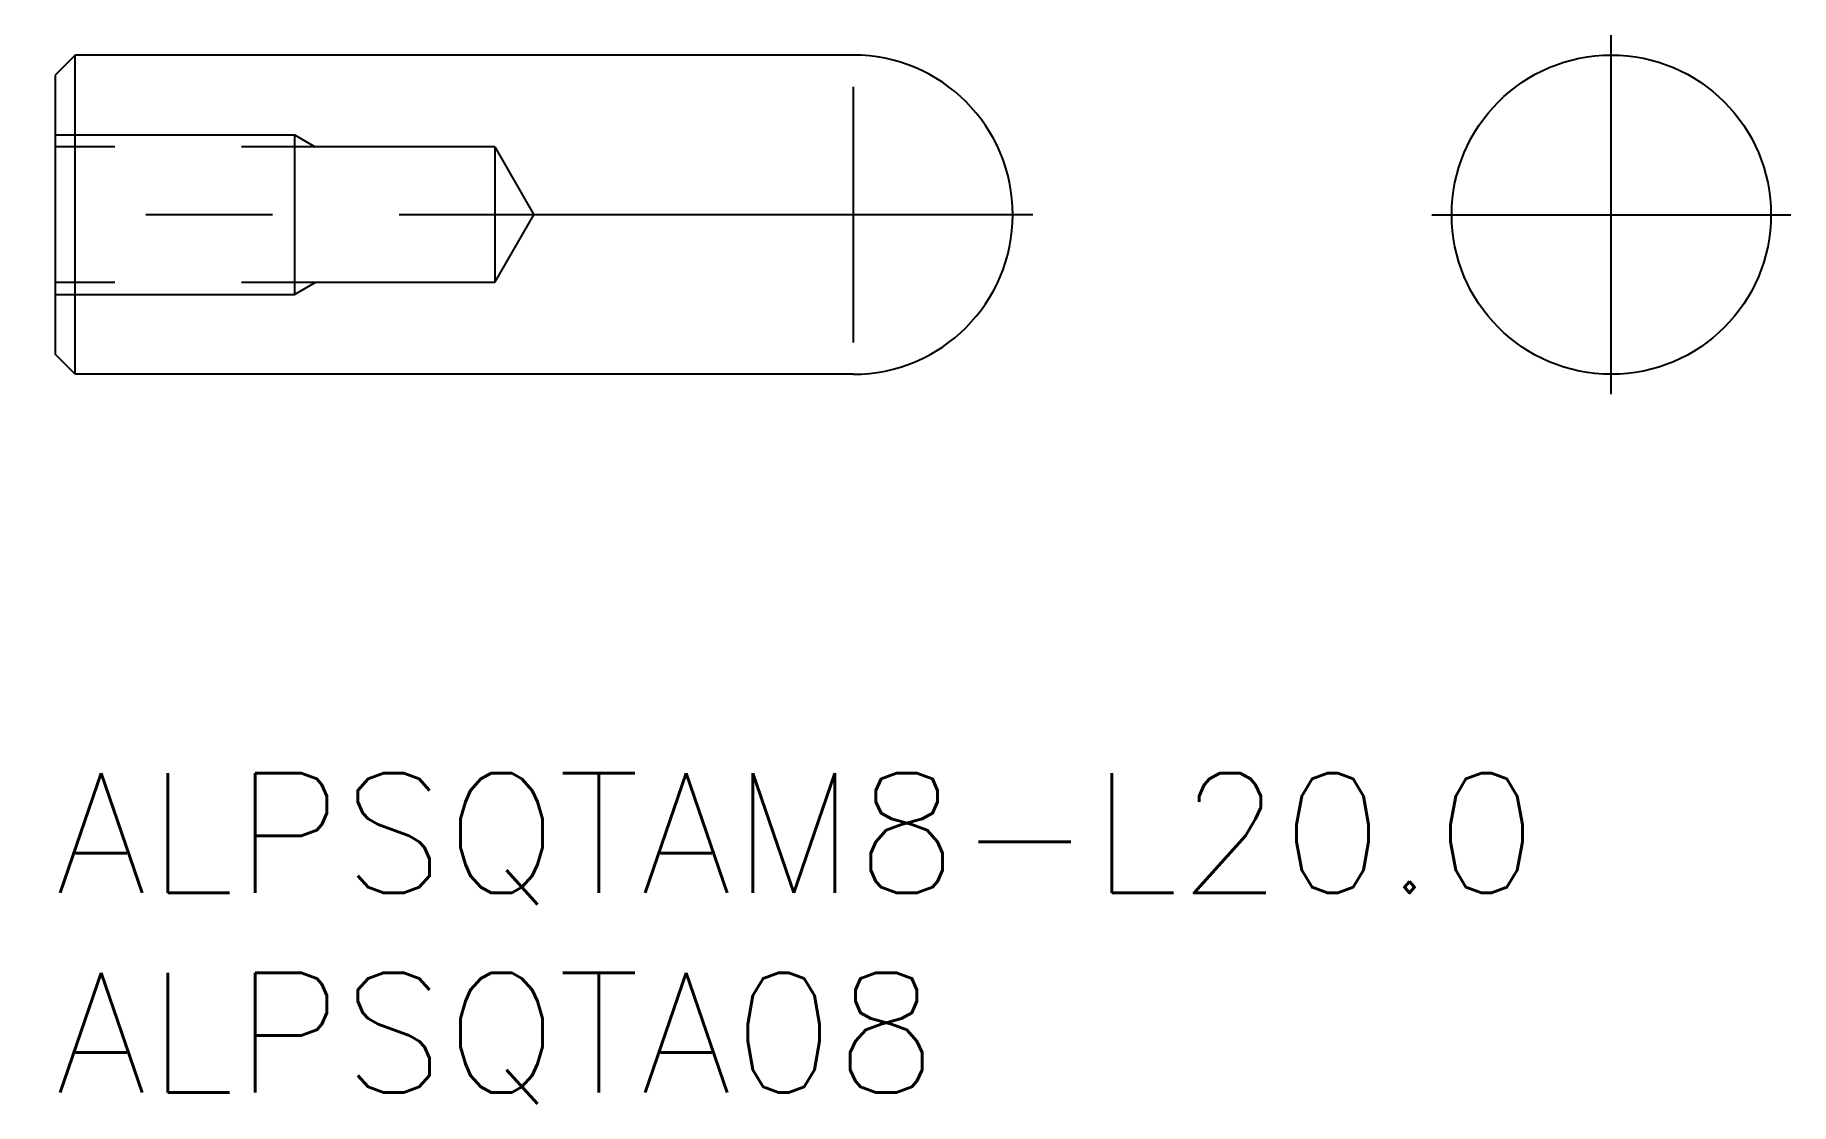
# Model space of a CAD drawing. Extents: x -0.5 to 43.5, y -8.3 to 18.5.
import ezdxf

# ---------------------------------------------------------------- set-up
doc = ezdxf.new("R2010")
doc.units = 0
doc.header["$LTSCALE"] = 0.5
doc.linetypes.add('CENTER', pattern=[50.8, 31.75, -6.35, 6.35, -6.35])
doc.linetypes.add('DASHED', pattern=[19.05, 12.7, -6.35])
for name, color, linetype in [('MSM_CENTER', 1, 'CENTER'), ('MSM_CONTINUOUS', 7, 'CONTINUOUS'), ('MSM_DASHED', 4, 'DASHED'), ('MSM_NARROW', 5, 'CONTINUOUS'), ('MSM_PART_NUMBER', 7, 'CONTINUOUS')]:
    doc.layers.add(name, color=color, linetype=linetype)
doc.styles.get("Standard").update_dxf_attribs({"font": 'txt.shx', "height": 1, "bigfont": 'bigfont.shx'})

# ---------------------------------------------------------------- blocks, each defined once
blk = doc.blocks.new('*U13')
at = {"layer": 'MSM_PART_NUMBER'}
blk.add_text('ALPSQTAM8-L20.0', height=3, dxfattribs=at).set_placement((0, -3))
blk = doc.blocks.new('*U14')
at = {"layer": 'MSM_PART_NUMBER'}
blk.add_text('ALPSQTA08', height=3, dxfattribs=at).set_placement((0, -8))

msp = doc.modelspace()

# ---------------------------------------------------------------- linework, layer by layer
at = {"layer": 'MSM_CENTER'}
for p, q in [((39, 9.5), (39, 18.5)), ((24.5, 14), (-0.5, 14)), ((34.5, 14), (43.5, 14))]:
    msp.add_line(p, q, dxfattribs=at)
at = {"layer": 'MSM_CONTINUOUS'}
for p, q in [((0.5, 18), (0, 17.5)), ((20, 18), (0.5, 18)), ((0.5, 10), (0.5, 18)), ((0, 17.5), (0, 10.5)), ((0.5, 10), (0, 10.5)), ((20, 10), (0.5, 10))]:
    msp.add_line(p, q, dxfattribs=at)
msp.add_circle((39, 14), 4, dxfattribs=at)
msp.add_arc((20, 14), 4, 270, 90, dxfattribs=at)
at = {"layer": 'MSM_DASHED'}
for p, q in [((0, 16), (6, 16)), ((6, 16), (6, 12)), ((6, 16), (6.52, 15.7)), ((11.019, 15.7), (0, 15.7)), ((11.019, 15.7), (12, 14)), ((11.019, 15.7), (11.019, 12.3)), ((11.019, 12.3), (12, 14)), ((11.019, 12.3), (0, 12.3)), ((0, 12), (6, 12)), ((6, 12), (6.52, 12.3))]:
    msp.add_line(p, q, dxfattribs=at)
at = {"layer": 'MSM_NARROW'}
msp.add_line((20, 17.2), (20, 10.8), dxfattribs=at)

# ---------------------------------------------------------------- block references
at = {"layer": 'MSM_CONTINUOUS'}
for name in ['*U13', '*U14']:
    msp.add_blockref(name, (0, 0), dxfattribs=at)

doc.saveas('drawing.dxf')
